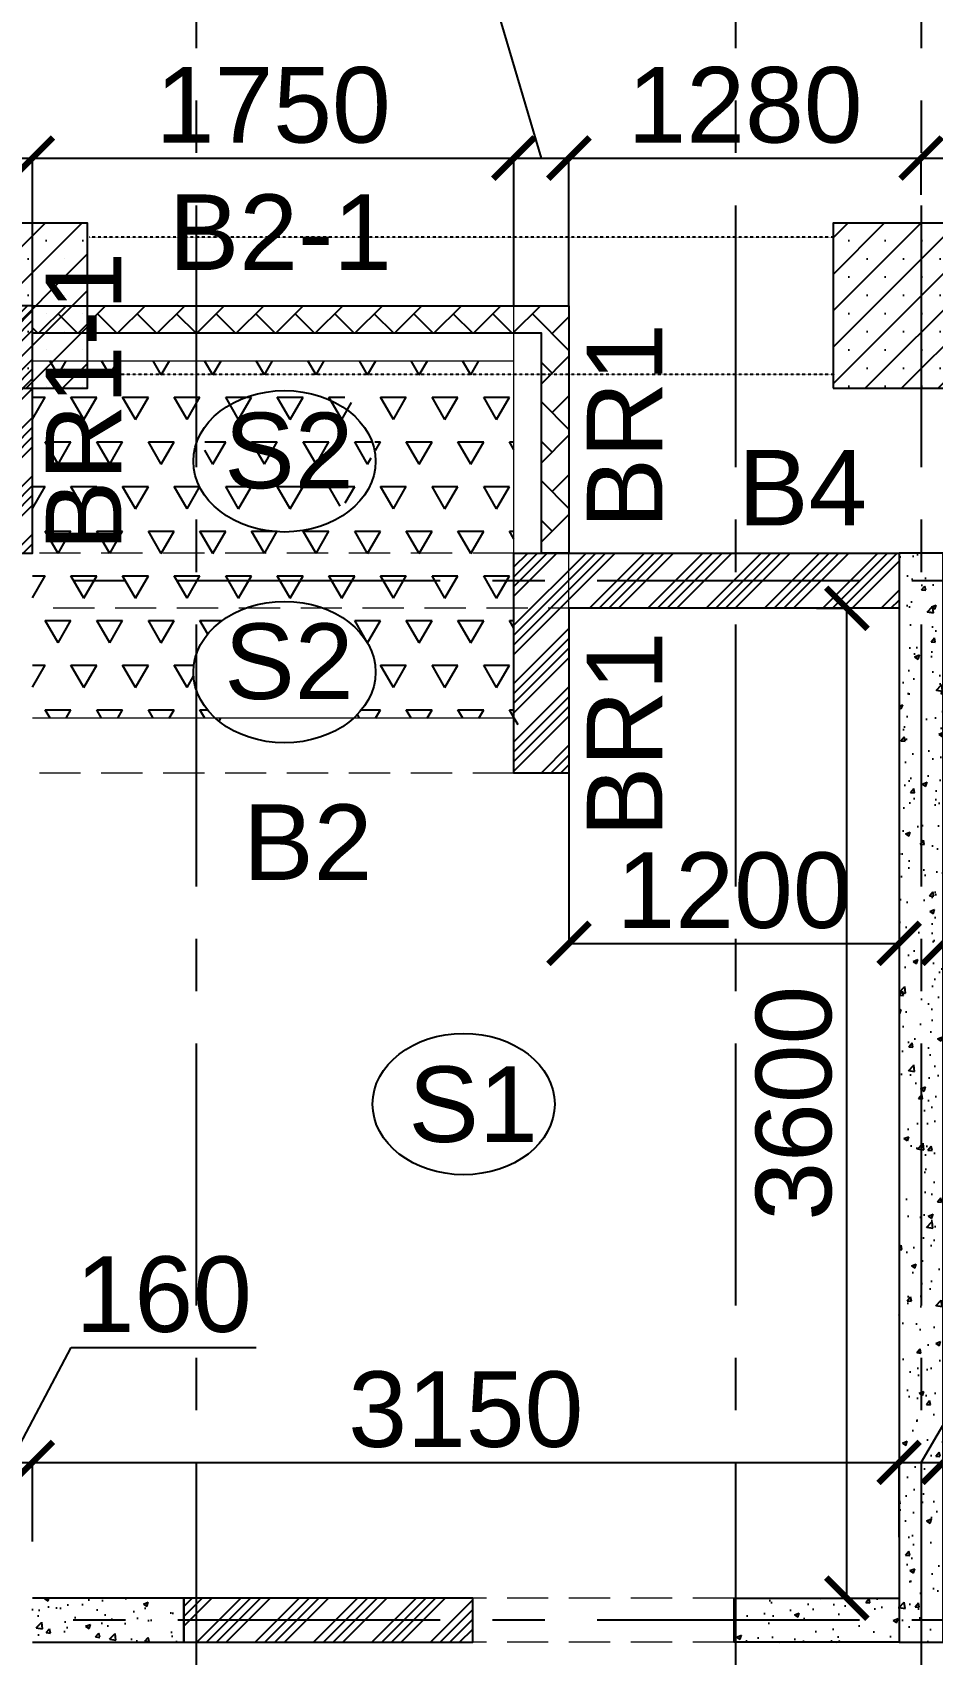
# Model space of a CAD drawing. Header units: inches. Extents: x -1898 to 127651, y -195120 to -109120.
# Drawn here: x 32062 to 35334, y -123195 to -117296 of the extents above; entities that cross this region are included whole.
import ezdxf

# ---------------------------------------------------------------- set-up
doc = ezdxf.new("R2010")
doc.units = ezdxf.units.IN
doc.header["$MEASUREMENT"] = 0
for name, pattern in [('CENTER', [50.8, 31.75, -6.35, 6.35, -6.35]), ('DASHED2', [9.525, 6.35, -3.175]), ('Hidden', [3, 2, -1])]:
    doc.linetypes.add(name, pattern=pattern)
for name, color, linetype in [('160 R.C. WALL HAT', 8, 'Continuous'), ('160 R.C.WALL', 6, 'Continuous'), ('AR-Column', 40, 'Continuous'), ('AR-Hidden', 251, 'DASHED2'), ('BAL. PARAPET WALL', 4, 'Continuous'), ('BEAM TEXT', 4, 'Continuous'), ('DIM', 251, 'Continuous'), ('GRID', 8, 'CENTER'), ('NON S.WALL HATCH', 8, 'Continuous'), ('NON STRUC R.C.WALL', 6, 'Continuous'), ('NON.STRUC.R.C.WALLS', 1, 'Continuous'), ('PARAPET WALL', 4, 'Continuous'), ('SUNKEN', 8, 'Continuous')]:
    doc.layers.add(name, color=color, linetype=linetype)
for name, color, linetype, lineweight in [('BEAMS', 3, 'Continuous', 0), ('SLAB CIR', 1, 'Continuous', 25), ('SLAB TXT', 3, 'Continuous', 0)]:
    doc.layers.add(name, color=color, linetype=linetype, lineweight=lineweight)
doc.styles.add('T200', font='sanss___.ttf', dxfattribs={"height": 275})
doc.styles.add('T300', font='sanss___.ttf', dxfattribs={"height": 350})
doc.dimstyles.new('T 200', dxfattribs={"dimtxt": 275, "dimasz": 150, "dimexe": 1, "dimexo": 0, "dimgap": 50, "dimtad": 1, "dimdec": 0, "dimrnd": 5, "dimdsep": 46, "dimtxsty": 'T200', "dimblk": 'ARCHTICK', "dimcen": 2.5, "dimdle": 1, "dimclrd": 5, "dimclre": 253, "dimclrt": 1, "dimadec": 0, "dimazin": 0, "dimtfac": 1, "dimtdec": 0, "dimtmove": 2, "dimatfit": 3, "dimfxl": 0, "dimarcsym": 0})
pattern_1 = [(45, (2346260.05, -240371.21), (-106.066017, 106.066017), []), (45, (2346295.4, -240371.21), (-106.066017, 106.066017), []), (45, (2346330.76, -240371.21), (-106.066017, 106.066017), []), (45, (2346366.12, -240371.21), (-106.066017, 106.066017), [])]
pattern_2 = [(50, (2184721.52, 112605.64), (179.315046, -15.688034), [18.75, -206.25]), (355, (2184721.52, 112605.64), (-34.687833, 188.048033), [15, -165]), (100.4514445, (2184736.47, 112604.33), (144.627212, 172.359998), [15.935048, -175.285528]), (46.1842, (2184721.52, 112655.64), (266.810333, -41.37982), [28.125, -309.375]), (96.635635, (2184743.76, 112652.2), (233.665486, 243.52965), [23.902586, -262.92844]), (351.184164, (2184721.52, 112655.64), (233.665486, 243.52965), [22.5, -247.5]), (21, (2184746.52, 112643.14), (149.226763, -100.654723), [18.75, -206.25]), (326, (2184746.52, 112643.14), (60.828833, 181.287511), [15, -165]), (71.451445, (2184758.96, 112634.75), (210.055594, 80.632788), [15.935047, -175.285528]), (37.5, (2184721.524, 112605.64), (3.0399638, 83.2234635), [0, -163, 0, -167.5, 0, -165.625]), (7.5, (2184721.52, 112605.64), (65.7673844, 98.602928), [0, -95.5, 0, -159.25, 0, -63.125]), (327.5, (2184665.774, 112605.64), (133.455609, -5.638718), [0, -62.5, 0, -195, 0, -258.75]), (317.5, (2184640.77, 112605.64), (145.7965423, 25.0262456), [0, -81.25, 0, -129.5, 0, -183.75])]
pattern_3 = [(45, (-131825.64, 75915.45), (-66.29126, 66.29126), []), (45, (-131759.35, 75915.45), (-66.29126, 66.29126), [0, -93.75])]

# ---------------------------------------------------------------- blocks, each defined once
blk = doc.blocks.new('_ARCHTICK')
at = {"color": 0, "linetype": 'ByBlock', "const_width": 0.15}
blk.add_lwpolyline([(-0.5, -0.5), (0.5, 0.5)], dxfattribs=at)
blk = doc.blocks.new('*D19')
at = {"layer": 'Defpoints', "color": 0}
for p in [(32062.4, -122496.6), (31902.4, -122783.8, 14.7), (32062.4, -122783.8, 14.7)]:
    blk.add_point(p, dxfattribs=at)
at = {"layer": 'DIM', "color": 5, "lineweight": -2}
for p, q in [((31982.4, -122496.6), (32203.4, -122078.3)), ((32203.4, -122078.3), (32875.7, -122078.3)), ((31901.4, -122496.6), (32063.4, -122496.6))]:
    blk.add_line(p, q, dxfattribs=at)
at = {"layer": 'DIM', "color": 253, "lineweight": -2}
for p, q in [((31902.4, -122783.8), (31902.4, -122495.6)), ((32062.4, -122783.8), (32062.4, -122495.6))]:
    blk.add_line(p, q, dxfattribs=at)
at = {"layer": 'DIM', "color": 5, "lineweight": -2, "xscale": 150, "yscale": 150, "zscale": 150, "rotation": 180}
blk.add_blockref('_ARCHTICK', (31902.4, -122496.6), dxfattribs=at)
at = {"layer": 'DIM', "color": 5, "lineweight": -2, "xscale": 150, "yscale": 150, "zscale": 150}
blk.add_blockref('_ARCHTICK', (32062.4, -122496.6), dxfattribs=at)
at = {"layer": 'DIM', "color": 1, "insert": (32539.6, -121886.4), "char_height": 275, "attachment_point": 5, "style": 'T200'}
blk.add_mtext('160', dxfattribs=at)
blk = doc.blocks.new('*D20')
at = {"layer": 'Defpoints', "color": 0}
for p in [(35212.4, -122496.6), (32062.4, -122783.8, 14.7), (35212.4, -122768.8, 14.7)]:
    blk.add_point(p, dxfattribs=at)
at = {"layer": 'DIM', "color": 5, "lineweight": -2}
blk.add_line((32061.4, -122496.6), (35213.4, -122496.6), dxfattribs=at)
at = {"layer": 'DIM', "color": 253, "lineweight": -2}
for p, q in [((32062.4, -122783.8), (32062.4, -122495.6)), ((35212.4, -122768.8), (35212.4, -122495.6))]:
    blk.add_line(p, q, dxfattribs=at)
at = {"layer": 'DIM', "color": 5, "lineweight": -2, "xscale": 150, "yscale": 150, "zscale": 150, "rotation": 180}
blk.add_blockref('_ARCHTICK', (32062.4, -122496.6), dxfattribs=at)
at = {"layer": 'DIM', "color": 5, "lineweight": -2, "xscale": 150, "yscale": 150, "zscale": 150}
blk.add_blockref('_ARCHTICK', (35212.4, -122496.6), dxfattribs=at)
at = {"layer": 'DIM', "color": 1, "insert": (33637.4, -122304.8), "char_height": 275, "attachment_point": 5, "style": 'T200'}
blk.add_mtext('3150', dxfattribs=at)
blk = doc.blocks.new('*D21')
at = {"layer": 'Defpoints', "color": 0}
for p in [(35372.4, -122496.6), (35212.4, -122768.8, 14.7), (35372.4, -122783.9, 14.7)]:
    blk.add_point(p, dxfattribs=at)
at = {"layer": 'DIM', "color": 5, "lineweight": -2}
for p, q in [((35292.4, -122496.6), (35574.5, -122013.2)), ((35574.5, -122013.2), (36246.7, -122013.2)), ((35211.4, -122496.6), (35373.4, -122496.6))]:
    blk.add_line(p, q, dxfattribs=at)
at = {"layer": 'DIM', "color": 253, "lineweight": -2}
for p, q in [((35212.4, -122768.8), (35212.4, -122495.6)), ((35372.4, -122783.9), (35372.4, -122495.6))]:
    blk.add_line(p, q, dxfattribs=at)
at = {"layer": 'DIM', "color": 5, "lineweight": -2, "xscale": 150, "yscale": 150, "zscale": 150, "rotation": 180}
blk.add_blockref('_ARCHTICK', (35212.4, -122496.6), dxfattribs=at)
at = {"layer": 'DIM', "color": 5, "lineweight": -2, "xscale": 150, "yscale": 150, "zscale": 150}
blk.add_blockref('_ARCHTICK', (35372.4, -122496.6), dxfattribs=at)
at = {"layer": 'DIM', "color": 1, "insert": (35910.6, -121821.3), "char_height": 275, "attachment_point": 5, "style": 'T200'}
blk.add_mtext('160', dxfattribs=at)
blk = doc.blocks.new('*D28')
at = {"layer": 'Defpoints', "color": 0}
for p in [(34912.4, -119390.2, 14.7), (35022.4, -119390.2), (34912.4, -122990.2, 14.7)]:
    blk.add_point(p, dxfattribs=at)
at = {"layer": 'DIM', "color": 253, "lineweight": -2}
for p, q in [((34912.4, -119390.2), (35023.4, -119390.2)), ((34912.4, -122990.2), (35023.4, -122990.2))]:
    blk.add_line(p, q, dxfattribs=at)
at = {"layer": 'DIM', "color": 5, "lineweight": -2}
blk.add_line((35022.4, -122991.2), (35022.4, -119389.2), dxfattribs=at)
at = {"layer": 'DIM', "color": 5, "lineweight": -2, "xscale": 150, "yscale": 150, "zscale": 150}
for p, rotation in [((35022.4, -119390.2), 90), ((35022.4, -122990.2), 270)]:
    blk.add_blockref('_ARCHTICK', p, dxfattribs=dict(at, rotation=rotation))
at = {"layer": 'DIM', "color": 1, "insert": (34830.5, -121190.2), "char_height": 275, "attachment_point": 5, "rotation": 90, "style": 'T200'}
blk.add_mtext('3600', dxfattribs=at)
blk = doc.blocks.new('*D260')
at = {"layer": 'Defpoints', "color": 0}
for p in [(32062.4, -117753.1), (31902.4, -118290.2, 14.7), (32062.4, -118290.2, 14.7)]:
    blk.add_point(p, dxfattribs=at)
at = {"layer": 'DIM', "color": 5, "lineweight": -2}
for p, q in [((31921.1, -117070.3), (31248.8, -117070.3)), ((31982.4, -117753.1), (31921.1, -117070.3)), ((31901.4, -117753.1), (32063.4, -117753.1))]:
    blk.add_line(p, q, dxfattribs=at)
at = {"layer": 'DIM', "color": 253, "lineweight": -2}
for p, q in [((31902.4, -118290.2), (31902.4, -117752.1)), ((32062.4, -118290.2), (32062.4, -117752.1))]:
    blk.add_line(p, q, dxfattribs=at)
at = {"layer": 'DIM', "color": 5, "lineweight": -2, "xscale": 150, "yscale": 150, "zscale": 150, "rotation": 180}
blk.add_blockref('_ARCHTICK', (31902.4, -117753.1), dxfattribs=at)
at = {"layer": 'DIM', "color": 5, "lineweight": -2, "xscale": 150, "yscale": 150, "zscale": 150}
blk.add_blockref('_ARCHTICK', (32062.4, -117753.1), dxfattribs=at)
at = {"layer": 'DIM', "color": 1, "insert": (31584.9, -116878.4), "char_height": 275, "attachment_point": 5, "style": 'T200'}
blk.add_mtext('160', dxfattribs=at)
blk = doc.blocks.new('*D261')
at = {"layer": 'Defpoints', "color": 0}
for p in [(33812.4, -117753.1), (32062.4, -118290.2, 14.7), (33812.4, -118290.2, 14.7)]:
    blk.add_point(p, dxfattribs=at)
at = {"layer": 'DIM', "color": 5, "lineweight": -2}
blk.add_line((32061.4, -117753.1), (33813.4, -117753.1), dxfattribs=at)
at = {"layer": 'DIM', "color": 253, "lineweight": -2}
for p, q in [((32062.4, -118290.2), (32062.4, -117752.1)), ((33812.4, -118290.2), (33812.4, -117752.1))]:
    blk.add_line(p, q, dxfattribs=at)
at = {"layer": 'DIM', "color": 5, "lineweight": -2, "xscale": 150, "yscale": 150, "zscale": 150, "rotation": 180}
blk.add_blockref('_ARCHTICK', (32062.4, -117753.1), dxfattribs=at)
at = {"layer": 'DIM', "color": 5, "lineweight": -2, "xscale": 150, "yscale": 150, "zscale": 150}
blk.add_blockref('_ARCHTICK', (33812.4, -117753.1), dxfattribs=at)
at = {"layer": 'DIM', "color": 1, "insert": (32937.4, -117561.4), "char_height": 275, "attachment_point": 5, "style": 'T200'}
blk.add_mtext('1750', dxfattribs=at)
blk = doc.blocks.new('*D262')
at = {"layer": 'Defpoints', "color": 0}
for p in [(34012.4, -117753.1), (33812.4, -118290.2, 14.7), (34012.4, -118290.2, 14.7)]:
    blk.add_point(p, dxfattribs=at)
at = {"layer": 'DIM', "color": 5, "lineweight": -2}
for p, q in [((33710.9, -117070.3), (33012.6, -117070.3)), ((33912.4, -117753.1), (33710.9, -117070.3)), ((33811.4, -117753.1), (34013.4, -117753.1))]:
    blk.add_line(p, q, dxfattribs=at)
at = {"layer": 'DIM', "color": 253, "lineweight": -2}
for p, q in [((33812.4, -118290.2), (33812.4, -117752.1)), ((34012.4, -118290.2), (34012.4, -117752.1))]:
    blk.add_line(p, q, dxfattribs=at)
at = {"layer": 'DIM', "color": 5, "lineweight": -2, "xscale": 150, "yscale": 150, "zscale": 150, "rotation": 180}
blk.add_blockref('_ARCHTICK', (33812.4, -117753.1), dxfattribs=at)
at = {"layer": 'DIM', "color": 5, "lineweight": -2, "xscale": 150, "yscale": 150, "zscale": 150}
blk.add_blockref('_ARCHTICK', (34012.4, -117753.1), dxfattribs=at)
at = {"layer": 'DIM', "color": 1, "insert": (33361.8, -116878.6), "char_height": 275, "attachment_point": 5, "style": 'T200'}
blk.add_mtext('200', dxfattribs=at)
blk = doc.blocks.new('*D263')
at = {"layer": 'Defpoints', "color": 0}
for p in [(35292.4, -117753.1), (35292.4, -117887.1, 14.7), (34012.4, -118290.2, 14.7)]:
    blk.add_point(p, dxfattribs=at)
at = {"layer": 'DIM', "color": 5, "lineweight": -2}
blk.add_line((34011.4, -117753.1), (35293.4, -117753.1), dxfattribs=at)
at = {"layer": 'DIM', "color": 253, "lineweight": -2}
for p, q in [((34012.4, -118290.2), (34012.4, -117752.1)), ((35292.4, -117887.1), (35292.4, -117752.1))]:
    blk.add_line(p, q, dxfattribs=at)
at = {"layer": 'DIM', "color": 5, "lineweight": -2, "xscale": 150, "yscale": 150, "zscale": 150, "rotation": 180}
blk.add_blockref('_ARCHTICK', (34012.4, -117753.1), dxfattribs=at)
at = {"layer": 'DIM', "color": 5, "lineweight": -2, "xscale": 150, "yscale": 150, "zscale": 150}
blk.add_blockref('_ARCHTICK', (35292.4, -117753.1), dxfattribs=at)
at = {"layer": 'DIM', "color": 1, "insert": (34652.4, -117561.4), "char_height": 275, "attachment_point": 5, "style": 'T200'}
blk.add_mtext('1280', dxfattribs=at)
blk = doc.blocks.new('*D264')
at = {"layer": 'Defpoints', "color": 0}
for p in [(36572.4, -117753.1), (35292.4, -117887.1, 14.7), (36572.4, -118290.2, 14.7)]:
    blk.add_point(p, dxfattribs=at)
at = {"layer": 'DIM', "color": 5, "lineweight": -2}
blk.add_line((35291.4, -117753.1), (36573.4, -117753.1), dxfattribs=at)
at = {"layer": 'DIM', "color": 253, "lineweight": -2}
for p, q in [((35292.4, -117887.1), (35292.4, -117752.1)), ((36572.4, -118290.2), (36572.4, -117752.1))]:
    blk.add_line(p, q, dxfattribs=at)
at = {"layer": 'DIM', "color": 5, "lineweight": -2, "xscale": 150, "yscale": 150, "zscale": 150, "rotation": 180}
blk.add_blockref('_ARCHTICK', (35292.4, -117753.1), dxfattribs=at)
at = {"layer": 'DIM', "color": 5, "lineweight": -2, "xscale": 150, "yscale": 150, "zscale": 150}
blk.add_blockref('_ARCHTICK', (36572.4, -117753.1), dxfattribs=at)
at = {"layer": 'DIM', "color": 1, "insert": (35932.4, -117561.4), "char_height": 275, "attachment_point": 5, "style": 'T200'}
blk.add_mtext('1280', dxfattribs=at)
blk = doc.blocks.new('*D268')
at = {"layer": 'Defpoints', "color": 0}
for p in [(38522.4, -122496.6), (35372.4, -122639.8), (38522.4, -122639.8, 14.7)]:
    blk.add_point(p, dxfattribs=at)
at = {"layer": 'DIM', "color": 5, "lineweight": -2}
blk.add_line((35371.4, -122496.6), (38523.4, -122496.6), dxfattribs=at)
at = {"layer": 'DIM', "color": 253, "lineweight": -2}
for p, q in [((35372.4, -122639.8), (35372.4, -122495.6)), ((38522.4, -122639.8), (38522.4, -122495.6))]:
    blk.add_line(p, q, dxfattribs=at)
at = {"layer": 'DIM', "color": 5, "lineweight": -2, "xscale": 150, "yscale": 150, "zscale": 150, "rotation": 180}
blk.add_blockref('_ARCHTICK', (35372.4, -122496.6), dxfattribs=at)
at = {"layer": 'DIM', "color": 5, "lineweight": -2, "xscale": 150, "yscale": 150, "zscale": 150}
blk.add_blockref('_ARCHTICK', (38522.4, -122496.6), dxfattribs=at)
at = {"layer": 'DIM', "color": 1, "insert": (36947.4, -122304.8), "char_height": 275, "attachment_point": 5, "style": 'T200'}
blk.add_mtext('3150', dxfattribs=at)
blk = doc.blocks.new('*D776')
at = {"layer": 'Defpoints', "color": 0}
for p in [(35372.4, -119990.2, 14.7), (36572.4, -119990.2, 14.7), (35372.4, -120609)]:
    blk.add_point(p, dxfattribs=at)
at = {"layer": 'DIM', "color": 253, "lineweight": -2}
for p, q in [((35372.4, -119990.2), (35372.4, -120610)), ((36572.4, -119990.2), (36572.4, -120610))]:
    blk.add_line(p, q, dxfattribs=at)
at = {"layer": 'DIM', "color": 5, "lineweight": -2}
blk.add_line((36573.4, -120609), (35371.4, -120609), dxfattribs=at)
at = {"layer": 'DIM', "color": 5, "lineweight": -2, "xscale": 150, "yscale": 150, "zscale": 150, "rotation": 180}
blk.add_blockref('_ARCHTICK', (35372.4, -120609), dxfattribs=at)
at = {"layer": 'DIM', "color": 5, "lineweight": -2, "xscale": 150, "yscale": 150, "zscale": 150}
blk.add_blockref('_ARCHTICK', (36572.4, -120609), dxfattribs=at)
at = {"layer": 'DIM', "color": 1, "insert": (35972.4, -120417.4), "char_height": 275, "attachment_point": 5, "style": 'T200'}
blk.add_mtext('1200', dxfattribs=at)
blk = doc.blocks.new('*D773')
at = {"layer": 'Defpoints', "color": 0}
for p in [(34012.4, -119990.2, 14.7), (35212.4, -119990.2, 14.7), (35212.4, -120609)]:
    blk.add_point(p, dxfattribs=at)
at = {"layer": 'DIM', "color": 253, "lineweight": -2}
for p, q in [((34012.4, -119990.2), (34012.4, -120610)), ((35212.4, -119990.2), (35212.4, -120610))]:
    blk.add_line(p, q, dxfattribs=at)
at = {"layer": 'DIM', "color": 5, "lineweight": -2}
blk.add_line((34011.4, -120609), (35213.4, -120609), dxfattribs=at)
at = {"layer": 'DIM', "color": 5, "lineweight": -2, "xscale": 150, "yscale": 150, "zscale": 150, "rotation": 180}
blk.add_blockref('_ARCHTICK', (34012.4, -120609), dxfattribs=at)
at = {"layer": 'DIM', "color": 5, "lineweight": -2, "xscale": 150, "yscale": 150, "zscale": 150}
blk.add_blockref('_ARCHTICK', (35212.4, -120609), dxfattribs=at)
at = {"layer": 'DIM', "color": 1, "insert": (34612.4, -120417.4), "char_height": 275, "attachment_point": 5, "style": 'T200'}
blk.add_mtext('1200', dxfattribs=at)
blk = doc.blocks.new('A$C02A55DAE')
at = {"layer": 'NON S.WALL HATCH'}
h = blk.add_hatch(dxfattribs=at)
h.set_pattern_fill('SACNCR', color=256, scale=1000)
h.set_pattern_definition(pattern_3)
h.paths.add_polyline_path([(26500, 600), (27100, 600), (27100, 1200), (26500, 1200)])
h = blk.add_hatch(dxfattribs=at)
h.set_pattern_fill('SACNCR', color=256, scale=1000)
h.set_pattern_definition(pattern_3)
h.paths.add_polyline_path([(29810, 600), (30410, 600), (30410, 1200), (29810, 1200)])
at = {"layer": 'AR-Column', "color": 4, "elevation": -29.5}
for points in [[(26500, 600), (27100, 600), (27100, 1200), (26500, 1200)], [(29810, 600), (30410, 600), (30410, 1200), (29810, 1200)]]:
    blk.add_lwpolyline(points, close=True, dxfattribs=at)
at = {"layer": 'AR-Hidden', "ltscale": 0.009}
for p, q in [((29816.1, 1150, -29.5), (27106.1, 1150, -29.5)), ((29816.1, 650, -29.5), (27106.1, 650, -29.5))]:
    blk.add_line(p, q, dxfattribs=at)

msp = doc.modelspace()

# ---------------------------------------------------------------- hatches: boundary and pattern name
at = {"layer": '160 R.C. WALL HAT'}
h = msp.add_hatch(dxfattribs=at)
h.set_pattern_fill('AR-CONC', color=256, scale=25)
h.set_pattern_definition(pattern_2)
h.paths.add_polyline_path([(35372.4, -119190.2), (35212.4, -119190.2), (35212.4, -123150.2), (35372.4, -123150.2)])
h = msp.add_hatch(dxfattribs=at)
h.set_pattern_fill('AR-CONC', color=256, scale=25)
h.set_pattern_definition(pattern_2)
h.paths.add_polyline_path([(32612.4, -122990.2), (32612.4, -123150.2), (32062.4, -123150.2), (32062.4, -122990.2)])
h = msp.add_hatch(dxfattribs=at)
h.set_pattern_fill('AR-CONC', color=256, scale=25)
h.set_pattern_definition(pattern_2)
h.paths.add_polyline_path([(34612.4, -122990.2), (34612.4, -123150.2), (35212.4, -123150.2), (35212.4, -122990.2)])
at = {"layer": 'BAL. PARAPET WALL'}
h = msp.add_hatch(dxfattribs=at)
h.set_pattern_fill('AR-HBONE', color=256, angle=-90, style=0)
h.set_pattern_definition([(315, (528583.72, 2006768.09), (143.684098, -4e-14), [304.8, -101.6]), (45, (528655.56, 2006696.24), (143.684098, -4e-14), [304.8, -101.6])])
h.paths.add_polyline_path([(32062.4, -118390.2), (32062.4, -118290.2), (34012.4, -118290.2), (34012.4, -119190.2), (33912.4, -119190.2), (33912.4, -118390.2)])
at = {"layer": 'NON STRUC R.C.WALL'}
h = msp.add_hatch(dxfattribs=at)
h.set_pattern_fill('ANSI34', color=1, scale=200)
h.set_pattern_definition([(45, (2346260.05, -240411.21), (-106.066017, 106.066017), []), (45, (2346295.4, -240411.21), (-106.066017, 106.066017), []), (45, (2346330.76, -240411.21), (-106.066017, 106.066017), []), (45, (2346366.12, -240411.21), (-106.066017, 106.066017), [])])
h.paths.add_polyline_path([(31902.4, -119190.2), (32062.4, -119190.2), (32062.4, -118290.2), (31902.4, -118290.2)])
h = msp.add_hatch(dxfattribs=at)
h.set_pattern_fill('ANSI34', color=1, scale=200)
h.set_pattern_definition(pattern_1)
h.paths.add_polyline_path([(35212.4, -119390.2), (34012.4, -119390.2), (34012.4, -119990.2), (33812.4, -119990.2), (33812.4, -119190.2), (35212.4, -119190.2)])
h = msp.add_hatch(dxfattribs=at)
h.set_pattern_fill('ANSI34', color=1, scale=200)
h.set_pattern_definition(pattern_1)
h.paths.add_polyline_path([(33662.4, -122990.2), (32612.4, -122990.2), (32612.4, -123150.2), (33662.4, -123150.2)])
at = {"layer": 'SUNKEN'}
h = msp.add_hatch(dxfattribs=at)
h.set_pattern_fill('TRIANG', color=256, scale=500)
h.set_pattern_definition([(60, (2301842.9, -345548.81), (-93.75, 162.379763), [93.75, -93.75]), (120, (2301842.9, -345548.81), (-187.5, 1e-07), [93.75, -93.75]), (0, (2301796.02, -345467.62), (93.75, 162.379763), [93.75, -93.75])])
h.paths.add_polyline_path([(32062.4, -118490.2), (33812.4, -118490.2), (33812.4, -119190.2), (32062.4, -119190.2)])
edge = h.paths.add_edge_path(flags=16)
edge.add_ellipse((32978.4, -118815.9), major_axis=(-331, 0), ratio=0.77685, start_angle=0, end_angle=360)
h.paths.add_polyline_path([(32062.4, -119190.2), (33812.4, -119190.2), (33812.4, -119390.2), (32062.4, -119390.2)])
h.paths.add_polyline_path([(32688.8, -119034), (32688.8, -118602.8), (33293.9, -118602.8), (33293.9, -119034)], flags=16)
edge = h.paths.add_edge_path()
edge.add_line((32820.6, -119396.5), (32809.1, -119401.6))
edge.add_line((32809.1, -119401.6), (32798, -119407))
edge.add_line((32798, -119407), (32787.1, -119412.7))
edge.add_line((32787.1, -119412.7), (32776.5, -119418.8))
edge.add_line((32776.5, -119418.8), (32766.2, -119425.2))
edge.add_line((32766.2, -119425.2), (32756.3, -119431.9))
edge.add_line((32756.3, -119431.9), (32746.7, -119438.9))
edge.add_line((32746.7, -119438.9), (32737.5, -119446.2))
edge.add_line((32737.5, -119446.2), (32728.7, -119453.8))
edge.add_line((32728.7, -119453.8), (32720.2, -119461.6))
edge.add_line((32720.2, -119461.6), (32712.2, -119469.7))
edge.add_line((32712.2, -119469.7), (32704.6, -119478.1))
edge.add_line((32704.6, -119478.1), (32697.4, -119486.7))
edge.add_line((32697.4, -119486.7), (32690.7, -119495.4))
edge.add_line((32690.7, -119495.4), (32684.4, -119504.4))
edge.add_line((32684.4, -119504.4), (32678.6, -119513.6))
edge.add_line((32678.6, -119513.6), (32673.3, -119523))
edge.add_line((32673.3, -119523), (32668.4, -119532.5))
edge.add_line((32668.4, -119532.5), (32664, -119542.1))
edge.add_line((32664, -119542.1), (32660.2, -119551.9))
edge.add_line((32660.2, -119551.9), (32656.8, -119561.8))
edge.add_line((32656.8, -119561.8), (32653.9, -119571.7))
edge.add_line((32653.9, -119571.7), (32651.6, -119581.8))
edge.add_line((32651.6, -119581.8), (32649.8, -119591.9))
edge.add_line((32649.8, -119591.9), (32648.5, -119602.1))
edge.add_line((32648.5, -119602.1), (32647.7, -119612.3))
edge.add_line((32647.7, -119612.3), (32647.4, -119622.5))
edge.add_line((32647.4, -119622.5), (32647.7, -119632.8))
edge.add_line((32647.7, -119632.8), (32648.5, -119643))
edge.add_line((32648.5, -119643), (32649.8, -119653.1))
edge.add_line((32649.8, -119653.1), (32651.6, -119663.3))
edge.add_line((32651.6, -119663.3), (32653.9, -119673.3))
edge.add_line((32653.9, -119673.3), (32656.8, -119683.3))
edge.add_line((32656.8, -119683.3), (32660.2, -119693.2))
edge.add_line((32660.2, -119693.2), (32664, -119703))
edge.add_line((32664, -119703), (32668.4, -119712.6))
edge.add_line((32668.4, -119712.6), (32673.3, -119722.1))
edge.add_line((32673.3, -119722.1), (32678.6, -119731.5))
edge.add_line((32678.6, -119731.5), (32684.4, -119740.6))
edge.add_line((32684.4, -119740.6), (32690.7, -119749.6))
edge.add_line((32690.7, -119749.6), (32697.4, -119758.4))
edge.add_line((32697.4, -119758.4), (32704.6, -119767))
edge.add_line((32704.6, -119767), (32712.2, -119775.3))
edge.add_line((32712.2, -119775.3), (32720.2, -119783.4))
edge.add_line((32720.2, -119783.4), (32728.7, -119791.3))
edge.add_line((32728.7, -119791.3), (32737.5, -119798.9))
edge.add_line((32737.5, -119798.9), (32746.7, -119806.2))
edge.add_line((32746.7, -119806.2), (32756.3, -119813.2))
edge.add_line((32756.3, -119813.2), (32766.2, -119819.9))
edge.add_line((32766.2, -119819.9), (32776.5, -119826.3))
edge.add_line((32776.5, -119826.3), (32783.3, -119830.2))
edge.add_line((32783.3, -119790.2), (32062.4, -119790.2))
edge.add_line((32062.4, -119790.2), (32062.4, -119390.2))
edge.add_line((32062.4, -119390.2), (32836.8, -119390.2))
edge.add_line((32836.8, -119390.2), (32832.3, -119391.8))
edge.add_line((32832.3, -119391.8), (32820.6, -119396.5))
edge = h.paths.add_edge_path()
edge.add_line((33124.6, -119391.8), (33120.1, -119390.2))
edge.add_line((33120.1, -119390.2), (33852.4, -119390.2))
edge.add_line((33812.4, -119390.2), (33812.4, -119830.2))
edge.add_line((33852.4, -119790.2), (33173.5, -119790.2))
edge.add_line((33173.5, -119790.2), (33180.4, -119826.3))
edge.add_line((33180.4, -119826.3), (33190.6, -119819.9))
edge.add_line((33190.6, -119819.9), (33200.6, -119813.2))
edge.add_line((33200.6, -119813.2), (33210.1, -119806.2))
edge.add_line((33210.1, -119806.2), (33219.4, -119798.9))
edge.add_line((33219.4, -119798.9), (33228.2, -119791.3))
edge.add_line((33228.2, -119791.3), (33236.6, -119783.4))
edge.add_line((33236.6, -119783.4), (33244.7, -119775.3))
edge.add_line((33244.7, -119775.3), (33252.3, -119767))
edge.add_line((33252.3, -119767), (33259.4, -119758.4))
edge.add_line((33259.4, -119758.4), (33266.2, -119749.6))
edge.add_line((33266.2, -119749.6), (33272.4, -119740.6))
edge.add_line((33272.4, -119740.6), (33278.3, -119731.5))
edge.add_line((33278.3, -119731.5), (33283.6, -119722.1))
edge.add_line((33283.6, -119722.1), (33288.4, -119712.6))
edge.add_line((33288.4, -119712.6), (33292.8, -119703))
edge.add_line((33292.8, -119703), (33296.7, -119693.2))
edge.add_line((33296.7, -119693.2), (33300, -119683.3))
edge.add_line((33300, -119683.3), (33302.9, -119673.3))
edge.add_line((33302.9, -119673.3), (33305.2, -119663.3))
edge.add_line((33305.2, -119663.3), (33307.1, -119653.1))
edge.add_line((33307.1, -119653.1), (33308.4, -119643))
edge.add_line((33308.4, -119643), (33309.2, -119632.8))
edge.add_line((33309.2, -119632.8), (33309.4, -119622.5))
edge.add_line((33309.4, -119622.5), (33309.2, -119612.3))
edge.add_line((33309.2, -119612.3), (33308.4, -119602.1))
edge.add_line((33308.4, -119602.1), (33307.1, -119591.9))
edge.add_line((33307.1, -119591.9), (33305.2, -119581.8))
edge.add_line((33305.2, -119581.8), (33302.9, -119571.7))
edge.add_line((33302.9, -119571.7), (33300, -119561.8))
edge.add_line((33300, -119561.8), (33296.7, -119551.9))
edge.add_line((33296.7, -119551.9), (33292.8, -119542.1))
edge.add_line((33292.8, -119542.1), (33288.4, -119532.5))
edge.add_line((33288.4, -119532.5), (33283.6, -119523))
edge.add_line((33283.6, -119523), (33278.3, -119513.6))
edge.add_line((33278.3, -119513.6), (33272.4, -119504.4))
edge.add_line((33272.4, -119504.4), (33266.2, -119495.4))
edge.add_line((33266.2, -119495.4), (33259.4, -119486.7))
edge.add_line((33259.4, -119486.7), (33252.3, -119478.1))
edge.add_line((33252.3, -119478.1), (33244.7, -119469.7))
edge.add_line((33244.7, -119469.7), (33236.6, -119461.6))
edge.add_line((33236.6, -119461.6), (33228.2, -119453.8))
edge.add_line((33228.2, -119453.8), (33219.4, -119446.2))
edge.add_line((33219.4, -119446.2), (33210.1, -119438.9))
edge.add_line((33210.1, -119438.9), (33200.6, -119431.9))
edge.add_line((33200.6, -119431.9), (33190.6, -119425.2))
edge.add_line((33190.6, -119425.2), (33180.4, -119418.8))
edge.add_line((33180.4, -119418.8), (33169.8, -119412.7))
edge.add_line((33169.8, -119412.7), (33158.9, -119407))
edge.add_line((33158.9, -119407), (33147.7, -119401.6))
edge.add_line((33147.7, -119401.6), (33136.3, -119396.5))
edge.add_line((33136.3, -119396.5), (33124.6, -119391.8))

# ---------------------------------------------------------------- linework, layer by layer
at = {"layer": '160 R.C.WALL', "elevation": 14.7}
msp.add_lwpolyline([(35212.4, -123150.2), (35372.4, -123150.2), (35372.4, -119190.2), (35212.4, -119190.2)], close=True, dxfattribs=at)
for points in [[(32062.4, -123150.2), (32612.4, -123150.2), (32612.4, -122990.2), (32062.4, -122990.2)], [(35212.4, -123150.2), (34612.4, -123150.2), (34612.4, -122990.2), (35212.4, -122990.2)]]:
    msp.add_lwpolyline(points, dxfattribs=at)
at = {"layer": 'BAL. PARAPET WALL', "elevation": 14.7}
msp.add_lwpolyline([(32062.4, -118390.2), (32062.4, -118290.2), (34012.4, -118290.2), (34012.4, -119190.2), (33912.4, -119190.2), (33912.4, -118390.2), (32062.4, -118390.2)], dxfattribs=at)
at = {"layer": 'BEAMS', "color": 4, "linetype": 'Continuous', "ltscale": 0.01}
for p, q in [((32062.4, -118290.2, 14.7), (34012.4, -118290.2, 14.7)), ((33812.4, -119990.2, 14.7), (33812.4, -118290.2, 14.7)), ((34012.4, -119990.2, 14.7), (34012.4, -118290.2, 14.7)), ((32062.4, -118490.2, 14.7), (33812.4, -118490.2, 14.7)), ((35212.4, -119190.2, 14.7), (33812.4, -119190.2, 14.7)), ((33812.4, -119790.2, 14.7), (32062.4, -119790.2, 14.7))]:
    msp.add_line(p, q, dxfattribs=at)
at = {"layer": 'BEAMS', "linetype": 'Hidden', "ltscale": 75}
for p, q in [((33812.4, -119190.2, 14.7), (32062.4, -119190.2, 14.7)), ((35212.4, -119390.2, 14.7), (32062.4, -119390.2, 14.7)), ((33812.4, -119990.2, 14.7), (32062.4, -119990.2, 14.7)), ((34612.4, -122990.2, 14.7), (32612.4, -122990.2, 14.7)), ((34612.4, -123150.2, 14.7), (32612.4, -123150.2, 14.7))]:
    msp.add_line(p, q, dxfattribs=at)
at = {"layer": 'GRID', "ltscale": 30}
for p, q in [((32657.4, -111829.1, 14.7), (32657.4, -143550.6, 14.7)), ((34617.4, -111829.1, 14.7), (34617.4, -143550.6, 14.7)), ((35292.4, -111829.1, 14.7), (35292.4, -143550.6, 14.7)), ((86883.8, -119290.2, 14.7), (739.5, -119290.2, 14.7)), ((86883.8, -123070.2, 14.7), (739.5, -123070.2, 14.7))]:
    msp.add_line(p, q, dxfattribs=at)
at = {"layer": 'NON.STRUC.R.C.WALLS', "elevation": 14.7}
for points in [[(31902.4, -119190.2), (32062.4, -119190.2), (32062.4, -118290.2), (31902.4, -118290.2)], [(33662.4, -122990.2), (32612.4, -122990.2), (32612.4, -123150.2), (33662.4, -123150.2)]]:
    msp.add_lwpolyline(points, close=True, dxfattribs=at)
msp.add_lwpolyline([(35212.4, -119390.2), (34012.4, -119390.2), (34012.4, -119990.2), (33812.4, -119990.2), (33812.4, -119190.2), (35212.4, -119190.2)], dxfattribs=at)
at = {"layer": 'PARAPET WALL'}
msp.add_line((34012.4, -119990.2, 14.7), (33812.4, -119990.2, 14.7), dxfattribs=at)
at = {"layer": 'SLAB CIR'}
for centre in [(32978.4, -118855.9, -0.7), (32978.4, -119622.5, -0.7), (33629.5, -121193.3, -0.7)]:
    msp.add_ellipse(centre, major_axis=(-331, 0), ratio=0.77685, dxfattribs=at)

# ---------------------------------------------------------------- block references
at = {"layer": 'DIM', "color": 1}
msp.add_blockref('A$C02A55DAE', (5162.4, -119190.2, 29.5), dxfattribs=at)

# ---------------------------------------------------------------- texts
at = {"layer": 'BEAM TEXT', "style": 'T300'}
for s, p in [('B2-1', (32557.7, -118160.2)), ('B4', (34626.7, -119089.3)), ('B2', (32828.2, -120378.4))]:
    msp.add_text(s, height=275, dxfattribs=at).set_placement(p)
for s, p in [('BR1-1', (32385.9, -119182.6)), ('BR1', (34352.3, -119100.3)), ('BR1', (34352.3, -120222.5))]:
    msp.add_text(s, height=275, rotation=90, dxfattribs=at).set_placement(p)
at = {"layer": 'SLAB TXT', "style": 'T300'}
for s, p in [('S2', (32759.5, -118953.9)), ('S2', (32759.5, -119720.5)), ('S1', (33428.8, -121331.3))]:
    msp.add_text(s, height=275, dxfattribs=at).set_placement(p)

# ---------------------------------------------------------------- dimensions: what is measured, and where the dimension line sits
at = {"layer": 'DIM'}
for base, p1, p2, picture, middle in [((32062.4, -117753.1), (31902.4, -118290.2, 14.7), (32062.4, -118290.2, 14.7), '*D260', (31871.1, -117070.3)), ((34012.4, -117753.1), (33812.4, -118290.2, 14.7), (34012.4, -118290.2, 14.7), '*D262', (33660.9, -117070.3)), ((35372.4, -122496.6), (35212.4, -122768.8, 14.7), (35372.4, -122783.9, 14.7), '*D21', (35624.5, -122013.2)), ((32062.4, -122496.6), (31902.4, -122783.8, 14.7), (32062.4, -122783.8, 14.7), '*D19', (32253.4, -122078.3))]:
    dim = msp.add_linear_dim(base=base, p1=p1, p2=p2, dimstyle='T 200', override={"dimtmove": 1}, dxfattribs=at)
    dim.commit()
    dim.dimension.update_dxf_attribs({"geometry": picture, "text_midpoint": middle, "dimtype": 160})
for base, p1, p2, picture, middle in [((33812.4, -117753.1), (32062.4, -118290.2, 14.7), (33812.4, -118290.2, 14.7), '*D261', (32937.4, -117561.4)), ((35292.4, -117753.1), (34012.4, -118290.2, 14.7), (35292.4, -117887.1, 14.7), '*D263', (34652.4, -117561.4)), ((36572.4, -117753.1), (35292.4, -117887.1, 14.7), (36572.4, -118290.2, 14.7), '*D264', (35932.4, -117561.4)), ((35212.4, -122496.6), (32062.4, -122783.8, 14.7), (35212.4, -122768.8, 14.7), '*D20', (33637.4, -122304.8)), ((38522.4, -122496.6), (35372.4, -122639.8), (38522.4, -122639.8, 14.7), '*D268', (36947.4, -122304.8))]:
    dim = msp.add_linear_dim(base=base, p1=p1, p2=p2, dimstyle='T 200', dxfattribs=at)
    dim.commit()
    dim.dimension.update_dxf_attribs({"geometry": picture, "text_midpoint": middle})
dim = msp.add_linear_dim(base=(35022.4, -119390.2), p1=(34912.4, -122990.2, 14.7), p2=(34912.4, -119390.2, 14.7), angle=90, dimstyle='T 200', dxfattribs=at)
dim.commit()
dim.dimension.update_dxf_attribs({"geometry": '*D28', "text_midpoint": (34830.5, -121190.2)})
for base, p1, p2, angle, picture, middle in [((35212.4, -120609), (34012.4, -119990.2, 14.7), (35212.4, -119990.2, 14.7), 0, '*D773', (34612.4, -120417.4)), ((35372.4, -120609), (36572.4, -119990.2, 14.7), (35372.4, -119990.2, 14.7), 180, '*D776', (35972.4, -120417.4))]:
    dim = msp.add_linear_dim(base=base, p1=p1, p2=p2, angle=angle, dimstyle='T 200', override={"dimarcsym": 2}, dxfattribs=at)
    dim.commit()
    dim.dimension.update_dxf_attribs({"geometry": picture, "text_midpoint": middle})

doc.saveas('drawing.dxf')
